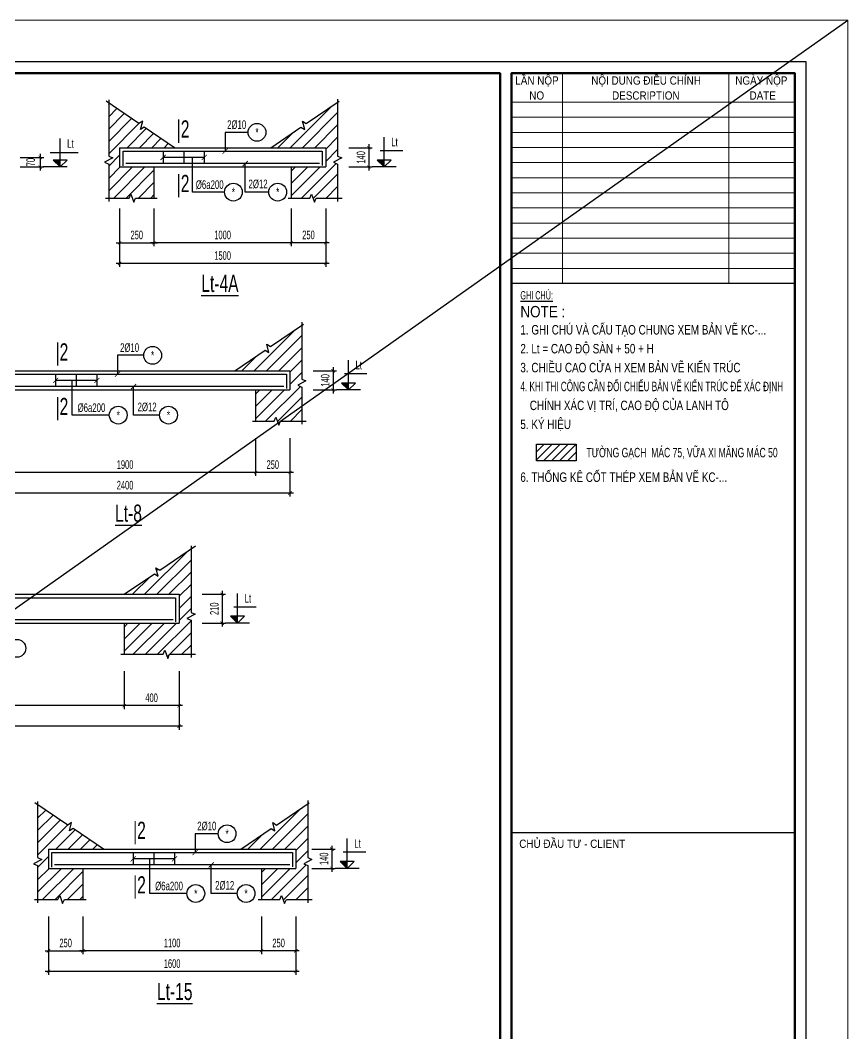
# Model space of a CAD drawing. Header units: millimetres. Extents: x 0 to 23128, y 0 to 16335.
# Drawn here: x 17105 to 23128, y 8960 to 16335 of the extents above; entities that cross this region are included whole.
import ezdxf
from ezdxf.enums import TextEntityAlignment as Align

# ---------------------------------------------------------------- set-up
doc = ezdxf.new("R2010")
doc.units = ezdxf.units.MM
doc.header["$LTSCALE"] = 100
doc.header["$MEASUREMENT"] = 0
doc.header["$PDMODE"] = 2
doc.layers.get('0').update_dxf_attribs({"lineweight": 20})
doc.layers.get('Defpoints').update_dxf_attribs({"color": 40, "lineweight": 20})
for name, color, linetype in [('CDC -TEXT KHUNG', 7, 'Continuous'), ('CDC-KHUNGTEN', 9, 'Continuous'), ('CDC.02.DIM', 1, 'Continuous'), ('CDC.03.BORDER', 3, 'Continuous'), ('CDC.05.STEEL', 4, 'Continuous'), ('CDC.06.TEXT', 2, 'Continuous'), ('CDC.10.HATCH', 9, 'Continuous'), ('CDC.11.NOTE', 8, 'Continuous'), ('CDC.14.STEELNUM', 9, 'Continuous')]:
    doc.layers.add(name, color=color, linetype=linetype)
doc.layers.add('KCS_Plotter', color=11, linetype='Continuous', plot=False)
doc.styles.add('ARIAL', font='arial.ttf', dxfattribs={"width": 0.6})
doc.styles.add('Arial_4', font='arial.ttf', dxfattribs={"width": 0.75, "height": 3})
doc.styles.add('KCS_SMTEXT', font='arial.ttf', dxfattribs={"width": 0.7})
doc.styles.add('KT CDC', font='arial.ttf', dxfattribs={"width": 0.85, "height": 200})
doc.dimstyles.new('dim25', dxfattribs={"dimscale": 25, "dimtxt": 2.5, "dimasz": 1, "dimexe": 1, "dimexo": 0, "dimgap": 1, "dimtad": 1, "dimdec": 0, "dimdsep": 46, "dimtxsty": 'ARIAL', "dimblk": 'ARCHTICK', "dimcen": 1, "dimdle": 1, "dimclrd": 1, "dimclre": 1, "dimclrt": 2, "dimadec": 0, "dimazin": 0, "dimtfac": 0.00072, "dimtdec": 0, "dimtix": 1, "dimtmove": 2, "dimatfit": 3, "dimldrblk": 'ARCHTICK', "dimfxl": 1, "dimtolj": 1, "dimarcsym": 0})

# ---------------------------------------------------------------- blocks, each defined once
blk = doc.blocks.new('_ArchTick')
at = {"color": 0, "linetype": 'ByBlock', "const_width": 0.15}
blk.add_lwpolyline([(-0.5, -0.5), (0.5, 0.5)], dxfattribs=at)
blk = doc.blocks.new('*D11')
at = {"layer": 'CDC.02.DIM', "color": 1, "lineweight": -2, "transparency": 16777216}
for p, q in [((18817.9, 13294.7), (18817.9, 13019.7)), ((19067.9, 13294.7), (19067.9, 13019.7)), ((19092.9, 13044.7), (18792.9, 13044.7))]:
    blk.add_line(p, q, dxfattribs=at)
at = {"layer": 'Defpoints', "color": 0, "transparency": 16777216}
for p in [(18817.9, 13294.7), (19067.9, 13294.7), (18817.9, 13044.7)]:
    blk.add_point(p, dxfattribs=at)
at = {"layer": 'CDC.02.DIM', "color": 1, "lineweight": -2, "transparency": 16777216, "xscale": 25, "yscale": 25, "zscale": 25, "rotation": 180}
blk.add_blockref('_ArchTick', (18817.9, 13044.7), dxfattribs=at)
at = {"layer": 'CDC.02.DIM', "color": 1, "lineweight": -2, "transparency": 16777216, "xscale": 25, "yscale": 25, "zscale": 25}
blk.add_blockref('_ArchTick', (19067.9, 13044.7), dxfattribs=at)
at = {"layer": 'CDC.02.DIM', "color": 2, "transparency": 16777216, "insert": (18942.9, 13101.6), "char_height": 62.5, "attachment_point": 5, "style": 'ARIAL'}
blk.add_mtext('\\A1;250', dxfattribs=at)
blk = doc.blocks.new('*D12')
at = {"layer": 'CDC.02.DIM', "color": 1, "lineweight": -2, "transparency": 16777216}
for p, q in [((16917.9, 13294.7), (16917.9, 13019.7)), ((18817.9, 13294.7), (18817.9, 13019.7)), ((18842.9, 13044.7), (16892.9, 13044.7))]:
    blk.add_line(p, q, dxfattribs=at)
at = {"layer": 'Defpoints', "color": 0, "transparency": 16777216}
for p in [(16917.9, 13294.7), (18817.9, 13294.7), (16917.9, 13044.7)]:
    blk.add_point(p, dxfattribs=at)
at = {"layer": 'CDC.02.DIM', "color": 1, "lineweight": -2, "transparency": 16777216, "xscale": 25, "yscale": 25, "zscale": 25, "rotation": 180}
blk.add_blockref('_ArchTick', (16917.9, 13044.7), dxfattribs=at)
at = {"layer": 'CDC.02.DIM', "color": 1, "lineweight": -2, "transparency": 16777216, "xscale": 25, "yscale": 25, "zscale": 25}
blk.add_blockref('_ArchTick', (18817.9, 13044.7), dxfattribs=at)
at = {"layer": 'CDC.02.DIM', "color": 2, "transparency": 16777216, "insert": (17867.9, 13101.6), "char_height": 62.5, "attachment_point": 5, "style": 'ARIAL'}
blk.add_mtext('\\A1;1900', dxfattribs=at)
blk = doc.blocks.new('*D13')
at = {"layer": 'CDC.02.DIM', "color": 1, "lineweight": -2, "transparency": 16777216}
for p, q in [((16667.9, 13294.7), (16667.9, 12869.7)), ((19067.9, 13294.7), (19067.9, 12869.7)), ((19092.9, 12894.7), (16642.9, 12894.7))]:
    blk.add_line(p, q, dxfattribs=at)
at = {"layer": 'Defpoints', "color": 0, "transparency": 16777216}
for p in [(16667.9, 13294.7), (19067.9, 13294.7), (16667.9, 12894.7)]:
    blk.add_point(p, dxfattribs=at)
at = {"layer": 'CDC.02.DIM', "color": 1, "lineweight": -2, "transparency": 16777216, "xscale": 25, "yscale": 25, "zscale": 25, "rotation": 180}
blk.add_blockref('_ArchTick', (16667.9, 12894.7), dxfattribs=at)
at = {"layer": 'CDC.02.DIM', "color": 1, "lineweight": -2, "transparency": 16777216, "xscale": 25, "yscale": 25, "zscale": 25}
blk.add_blockref('_ArchTick', (19067.9, 12894.7), dxfattribs=at)
at = {"layer": 'CDC.02.DIM', "color": 2, "transparency": 16777216, "insert": (17867.9, 12951.6), "char_height": 62.5, "attachment_point": 5, "style": 'ARIAL'}
blk.add_mtext('\\A1;2400', dxfattribs=at)
blk = doc.blocks.new('*D14')
at = {"layer": 'CDC.02.DIM', "color": 1, "lineweight": -2, "transparency": 16777216}
for p, q in [((19381.7, 13809.7), (19381.7, 13619.7)), ((19236.1, 13784.7), (19406.7, 13784.7)), ((19236.1, 13644.7), (19406.7, 13644.7))]:
    blk.add_line(p, q, dxfattribs=at)
at = {"layer": 'Defpoints', "color": 0, "transparency": 16777216}
for p in [(19236.1, 13784.7), (19236.1, 13644.7), (19381.7, 13644.7)]:
    blk.add_point(p, dxfattribs=at)
at = {"layer": 'CDC.02.DIM', "color": 1, "lineweight": -2, "transparency": 16777216, "xscale": 25, "yscale": 25, "zscale": 25}
for p, rotation in [((19381.7, 13784.7), 90), ((19381.7, 13644.7), 270)]:
    blk.add_blockref('_ArchTick', p, dxfattribs=dict(at, rotation=rotation))
at = {"layer": 'CDC.02.DIM', "color": 2, "transparency": 16777216, "insert": (19324.8, 13714.7), "char_height": 62.5, "attachment_point": 5, "rotation": 90, "style": 'ARIAL'}
blk.add_mtext('\\A1;140', dxfattribs=at)
blk = doc.blocks.new('*D40')
at = {"layer": 'CDC.02.DIM', "color": 1, "lineweight": -2, "transparency": 16777216}
for p, q in [((17250.7, 15362.3), (17250.7, 15242.3)), ((17105.1, 15337.3), (17275.7, 15337.3)), ((17105.1, 15267.3), (17275.7, 15267.3))]:
    blk.add_line(p, q, dxfattribs=at)
at = {"layer": 'Defpoints', "color": 0, "transparency": 16777216}
for p in [(17105.1, 15337.3), (17105.1, 15267.3), (17250.7, 15267.3)]:
    blk.add_point(p, dxfattribs=at)
at = {"layer": 'CDC.02.DIM', "color": 1, "lineweight": -2, "transparency": 16777216, "xscale": 25, "yscale": 25, "zscale": 25}
for p, rotation in [((17250.7, 15337.3), 90), ((17250.7, 15267.3), 270)]:
    blk.add_blockref('_ArchTick', p, dxfattribs=dict(at, rotation=rotation))
at = {"layer": 'CDC.02.DIM', "color": 2, "transparency": 16777216, "insert": (17181.2, 15302.3), "char_height": 62.5, "attachment_point": 5, "rotation": 90, "style": 'ARIAL'}
blk.add_mtext('\\A1;70', dxfattribs=at)
blk = doc.blocks.new('*D62')
at = {"layer": 'CDC.02.DIM', "color": 1, "lineweight": -2, "transparency": 16777216}
for p, q in [((17860.9, 11597.7), (17860.9, 11322.7)), ((18260.9, 11597.7), (18260.9, 11322.7)), ((18285.9, 11347.7), (17835.9, 11347.7))]:
    blk.add_line(p, q, dxfattribs=at)
at = {"layer": 'Defpoints', "color": 0, "transparency": 16777216}
for p in [(17860.9, 11597.7), (18260.9, 11597.7), (17860.9, 11347.7)]:
    blk.add_point(p, dxfattribs=at)
at = {"layer": 'CDC.02.DIM', "color": 1, "lineweight": -2, "transparency": 16777216, "xscale": 25, "yscale": 25, "zscale": 25, "rotation": 180}
blk.add_blockref('_ArchTick', (17860.9, 11347.7), dxfattribs=at)
at = {"layer": 'CDC.02.DIM', "color": 1, "lineweight": -2, "transparency": 16777216, "xscale": 25, "yscale": 25, "zscale": 25}
blk.add_blockref('_ArchTick', (18260.9, 11347.7), dxfattribs=at)
at = {"layer": 'CDC.02.DIM', "color": 2, "transparency": 16777216, "insert": (18060.9, 11404.6), "char_height": 62.5, "attachment_point": 5, "style": 'ARIAL'}
blk.add_mtext('\\A1;400', dxfattribs=at)
blk = doc.blocks.new('*D63')
at = {"layer": 'CDC.02.DIM', "color": 1, "lineweight": -2, "transparency": 16777216}
for p, q in [((15360.9, 11597.7), (15360.9, 11322.7)), ((17860.9, 11597.7), (17860.9, 11322.7)), ((17885.9, 11347.7), (15335.9, 11347.7))]:
    blk.add_line(p, q, dxfattribs=at)
at = {"layer": 'Defpoints', "color": 0, "transparency": 16777216}
for p in [(15360.9, 11597.7), (17860.9, 11597.7), (15360.9, 11347.7)]:
    blk.add_point(p, dxfattribs=at)
at = {"layer": 'CDC.02.DIM', "color": 1, "lineweight": -2, "transparency": 16777216, "xscale": 25, "yscale": 25, "zscale": 25, "rotation": 180}
blk.add_blockref('_ArchTick', (15360.9, 11347.7), dxfattribs=at)
at = {"layer": 'CDC.02.DIM', "color": 1, "lineweight": -2, "transparency": 16777216, "xscale": 25, "yscale": 25, "zscale": 25}
blk.add_blockref('_ArchTick', (17860.9, 11347.7), dxfattribs=at)
at = {"layer": 'CDC.02.DIM', "color": 2, "transparency": 16777216, "insert": (16610.9, 11404.6), "char_height": 62.5, "attachment_point": 5, "style": 'ARIAL'}
blk.add_mtext('\\A1;2500', dxfattribs=at)
blk = doc.blocks.new('*D64')
at = {"layer": 'CDC.02.DIM', "color": 1, "lineweight": -2, "transparency": 16777216}
for p, q in [((14960.9, 11597.7), (14960.9, 11172.7)), ((18260.9, 11597.7), (18260.9, 11172.7)), ((18285.9, 11197.7), (14935.9, 11197.7))]:
    blk.add_line(p, q, dxfattribs=at)
at = {"layer": 'Defpoints', "color": 0, "transparency": 16777216}
for p in [(14960.9, 11597.7), (18260.9, 11597.7), (14960.9, 11197.7)]:
    blk.add_point(p, dxfattribs=at)
at = {"layer": 'CDC.02.DIM', "color": 1, "lineweight": -2, "transparency": 16777216, "xscale": 25, "yscale": 25, "zscale": 25, "rotation": 180}
blk.add_blockref('_ArchTick', (14960.9, 11197.7), dxfattribs=at)
at = {"layer": 'CDC.02.DIM', "color": 1, "lineweight": -2, "transparency": 16777216, "xscale": 25, "yscale": 25, "zscale": 25}
blk.add_blockref('_ArchTick', (18260.9, 11197.7), dxfattribs=at)
at = {"layer": 'CDC.02.DIM', "color": 2, "transparency": 16777216, "insert": (16610.9, 11254.6), "char_height": 62.5, "attachment_point": 5, "style": 'ARIAL'}
blk.add_mtext('\\A1;3300', dxfattribs=at)
blk = doc.blocks.new('*D65')
at = {"layer": 'CDC.02.DIM', "color": 1, "lineweight": -2, "transparency": 16777216}
for p, q in [((18574.7, 12182.7), (18574.7, 11922.7)), ((18429.1, 12157.7), (18599.7, 12157.7)), ((18429.1, 11947.7), (18599.7, 11947.7))]:
    blk.add_line(p, q, dxfattribs=at)
at = {"layer": 'Defpoints', "color": 0, "transparency": 16777216}
for p in [(18429.1, 12157.7), (18429.1, 11947.7), (18574.7, 11947.7)]:
    blk.add_point(p, dxfattribs=at)
at = {"layer": 'CDC.02.DIM', "color": 1, "lineweight": -2, "transparency": 16777216, "xscale": 25, "yscale": 25, "zscale": 25}
for p, rotation in [((18574.7, 12157.7), 90), ((18574.7, 11947.7), 270)]:
    blk.add_blockref('_ArchTick', p, dxfattribs=dict(at, rotation=rotation))
at = {"layer": 'CDC.02.DIM', "color": 2, "transparency": 16777216, "insert": (18517.8, 12052.7), "char_height": 62.5, "attachment_point": 5, "rotation": 90, "style": 'ARIAL'}
blk.add_mtext('\\A1;210', dxfattribs=at)
blk = doc.blocks.new('*D76')
at = {"layer": 'CDC.02.DIM', "color": 1, "lineweight": -2, "transparency": 16777216}
for p, q in [((17827.9, 14965.8), (17827.9, 14690.7)), ((18077.9, 14965.8), (18077.9, 14690.7)), ((17802.9, 14715.7), (18102.9, 14715.7))]:
    blk.add_line(p, q, dxfattribs=at)
at = {"layer": 'Defpoints', "color": 0, "transparency": 16777216}
for p in [(17827.9, 14965.8), (18077.9, 14965.8), (18077.9, 14715.7)]:
    blk.add_point(p, dxfattribs=at)
at = {"layer": 'CDC.02.DIM', "color": 1, "lineweight": -2, "transparency": 16777216, "xscale": 25, "yscale": 25, "zscale": 25, "rotation": 180}
blk.add_blockref('_ArchTick', (17827.9, 14715.7), dxfattribs=at)
at = {"layer": 'CDC.02.DIM', "color": 1, "lineweight": -2, "transparency": 16777216, "xscale": 25, "yscale": 25, "zscale": 25}
blk.add_blockref('_ArchTick', (18077.9, 14715.7), dxfattribs=at)
at = {"layer": 'CDC.02.DIM', "color": 2, "transparency": 16777216, "insert": (17952.9, 14772.6), "char_height": 62.5, "attachment_point": 5, "style": 'ARIAL'}
blk.add_mtext('\\A1;250', dxfattribs=at)
blk = doc.blocks.new('*D77')
at = {"layer": 'CDC.02.DIM', "color": 1, "lineweight": -2, "transparency": 16777216}
for p, q in [((19077.9, 14965.8), (19077.9, 14690.7)), ((19327.9, 14965.8), (19327.9, 14690.7)), ((19352.9, 14715.7), (19052.9, 14715.7))]:
    blk.add_line(p, q, dxfattribs=at)
at = {"layer": 'Defpoints', "color": 0, "transparency": 16777216}
for p in [(19077.9, 14965.8), (19327.9, 14965.8), (19077.9, 14715.7)]:
    blk.add_point(p, dxfattribs=at)
at = {"layer": 'CDC.02.DIM', "color": 1, "lineweight": -2, "transparency": 16777216, "xscale": 25, "yscale": 25, "zscale": 25, "rotation": 180}
blk.add_blockref('_ArchTick', (19077.9, 14715.7), dxfattribs=at)
at = {"layer": 'CDC.02.DIM', "color": 1, "lineweight": -2, "transparency": 16777216, "xscale": 25, "yscale": 25, "zscale": 25}
blk.add_blockref('_ArchTick', (19327.9, 14715.7), dxfattribs=at)
at = {"layer": 'CDC.02.DIM', "color": 2, "transparency": 16777216, "insert": (19202.9, 14772.6), "char_height": 62.5, "attachment_point": 5, "style": 'ARIAL'}
blk.add_mtext('\\A1;250', dxfattribs=at)
blk = doc.blocks.new('*D78')
at = {"layer": 'CDC.02.DIM', "color": 1, "lineweight": -2, "transparency": 16777216}
for p, q in [((18077.9, 14965.8), (18077.9, 14690.7)), ((19077.9, 14965.8), (19077.9, 14690.7)), ((19102.9, 14715.7), (18052.9, 14715.7))]:
    blk.add_line(p, q, dxfattribs=at)
at = {"layer": 'Defpoints', "color": 0, "transparency": 16777216}
for p in [(18077.9, 14965.8), (19077.9, 14965.8), (18077.9, 14715.7)]:
    blk.add_point(p, dxfattribs=at)
at = {"layer": 'CDC.02.DIM', "color": 1, "lineweight": -2, "transparency": 16777216, "xscale": 25, "yscale": 25, "zscale": 25, "rotation": 180}
blk.add_blockref('_ArchTick', (18077.9, 14715.7), dxfattribs=at)
at = {"layer": 'CDC.02.DIM', "color": 1, "lineweight": -2, "transparency": 16777216, "xscale": 25, "yscale": 25, "zscale": 25}
blk.add_blockref('_ArchTick', (19077.9, 14715.7), dxfattribs=at)
at = {"layer": 'CDC.02.DIM', "color": 2, "transparency": 16777216, "insert": (18577.9, 14772.6), "char_height": 62.5, "attachment_point": 5, "style": 'ARIAL'}
blk.add_mtext('\\A1;1000', dxfattribs=at)
blk = doc.blocks.new('*D79')
at = {"layer": 'CDC.02.DIM', "color": 1, "lineweight": -2, "transparency": 16777216}
for p, q in [((17827.9, 14965.8), (17827.9, 14540.7)), ((19327.9, 14965.8), (19327.9, 14540.7)), ((19352.9, 14565.7), (17802.9, 14565.7))]:
    blk.add_line(p, q, dxfattribs=at)
at = {"layer": 'Defpoints', "color": 0, "transparency": 16777216}
for p in [(17827.9, 14965.8), (19327.9, 14965.8), (17827.9, 14565.7)]:
    blk.add_point(p, dxfattribs=at)
at = {"layer": 'CDC.02.DIM', "color": 1, "lineweight": -2, "transparency": 16777216, "xscale": 25, "yscale": 25, "zscale": 25, "rotation": 180}
blk.add_blockref('_ArchTick', (17827.9, 14565.7), dxfattribs=at)
at = {"layer": 'CDC.02.DIM', "color": 1, "lineweight": -2, "transparency": 16777216, "xscale": 25, "yscale": 25, "zscale": 25}
blk.add_blockref('_ArchTick', (19327.9, 14565.7), dxfattribs=at)
at = {"layer": 'CDC.02.DIM', "color": 2, "transparency": 16777216, "insert": (18577.9, 14622.6), "char_height": 62.5, "attachment_point": 5, "style": 'ARIAL'}
blk.add_mtext('\\A1;1500', dxfattribs=at)
blk = doc.blocks.new('*D80')
at = {"layer": 'CDC.02.DIM', "color": 1, "lineweight": -2, "transparency": 16777216}
for p, q in [((19641.7, 15432.3), (19641.7, 15242.3)), ((19496.1, 15407.3), (19666.7, 15407.3)), ((19496.1, 15267.3), (19666.7, 15267.3))]:
    blk.add_line(p, q, dxfattribs=at)
at = {"layer": 'Defpoints', "color": 0, "transparency": 16777216}
for p in [(19496.1, 15407.3), (19496.1, 15267.3), (19641.7, 15267.3)]:
    blk.add_point(p, dxfattribs=at)
at = {"layer": 'CDC.02.DIM', "color": 1, "lineweight": -2, "transparency": 16777216, "xscale": 25, "yscale": 25, "zscale": 25}
for p, rotation in [((19641.7, 15407.3), 90), ((19641.7, 15267.3), 270)]:
    blk.add_blockref('_ArchTick', p, dxfattribs=dict(at, rotation=rotation))
at = {"layer": 'CDC.02.DIM', "color": 2, "transparency": 16777216, "insert": (19584.8, 15337.3), "char_height": 62.5, "attachment_point": 5, "rotation": 90, "style": 'ARIAL'}
blk.add_mtext('\\A1;140', dxfattribs=at)
blk = doc.blocks.new('*D86')
at = {"layer": 'CDC.02.DIM', "color": 1, "lineweight": -2, "transparency": 16777216}
for p, q in [((17310.4, 9813.4), (17310.4, 9538.4)), ((17560.4, 9813.4), (17560.4, 9538.4)), ((17285.4, 9563.4), (17585.4, 9563.4))]:
    blk.add_line(p, q, dxfattribs=at)
at = {"layer": 'Defpoints', "color": 0, "transparency": 16777216}
for p in [(17310.4, 9813.4), (17560.4, 9813.4), (17560.4, 9563.4)]:
    blk.add_point(p, dxfattribs=at)
at = {"layer": 'CDC.02.DIM', "color": 1, "lineweight": -2, "transparency": 16777216, "xscale": 25, "yscale": 25, "zscale": 25, "rotation": 180}
blk.add_blockref('_ArchTick', (17310.4, 9563.4), dxfattribs=at)
at = {"layer": 'CDC.02.DIM', "color": 1, "lineweight": -2, "transparency": 16777216, "xscale": 25, "yscale": 25, "zscale": 25}
blk.add_blockref('_ArchTick', (17560.4, 9563.4), dxfattribs=at)
at = {"layer": 'CDC.02.DIM', "color": 2, "transparency": 16777216, "insert": (17435.4, 9620.4), "char_height": 62.5, "attachment_point": 5, "style": 'ARIAL'}
blk.add_mtext('\\A1;250', dxfattribs=at)
blk = doc.blocks.new('*D87')
at = {"layer": 'CDC.02.DIM', "color": 1, "lineweight": -2, "transparency": 16777216}
for p, q in [((18860.4, 9813.4), (18860.4, 9538.4)), ((19110.4, 9813.4), (19110.4, 9538.4)), ((19135.4, 9563.4), (18835.4, 9563.4))]:
    blk.add_line(p, q, dxfattribs=at)
at = {"layer": 'Defpoints', "color": 0, "transparency": 16777216}
for p in [(18860.4, 9813.4), (19110.4, 9813.4), (18860.4, 9563.4)]:
    blk.add_point(p, dxfattribs=at)
at = {"layer": 'CDC.02.DIM', "color": 1, "lineweight": -2, "transparency": 16777216, "xscale": 25, "yscale": 25, "zscale": 25, "rotation": 180}
blk.add_blockref('_ArchTick', (18860.4, 9563.4), dxfattribs=at)
at = {"layer": 'CDC.02.DIM', "color": 1, "lineweight": -2, "transparency": 16777216, "xscale": 25, "yscale": 25, "zscale": 25}
blk.add_blockref('_ArchTick', (19110.4, 9563.4), dxfattribs=at)
at = {"layer": 'CDC.02.DIM', "color": 2, "transparency": 16777216, "insert": (18985.4, 9620.4), "char_height": 62.5, "attachment_point": 5, "style": 'ARIAL'}
blk.add_mtext('\\A1;250', dxfattribs=at)
blk = doc.blocks.new('*D88')
at = {"layer": 'CDC.02.DIM', "color": 1, "lineweight": -2, "transparency": 16777216}
for p, q in [((17560.4, 9813.4), (17560.4, 9538.4)), ((18860.4, 9813.4), (18860.4, 9538.4)), ((18885.4, 9563.4), (17535.4, 9563.4))]:
    blk.add_line(p, q, dxfattribs=at)
at = {"layer": 'Defpoints', "color": 0, "transparency": 16777216}
for p in [(17560.4, 9813.4), (18860.4, 9813.4), (17560.4, 9563.4)]:
    blk.add_point(p, dxfattribs=at)
at = {"layer": 'CDC.02.DIM', "color": 1, "lineweight": -2, "transparency": 16777216, "xscale": 25, "yscale": 25, "zscale": 25, "rotation": 180}
blk.add_blockref('_ArchTick', (17560.4, 9563.4), dxfattribs=at)
at = {"layer": 'CDC.02.DIM', "color": 1, "lineweight": -2, "transparency": 16777216, "xscale": 25, "yscale": 25, "zscale": 25}
blk.add_blockref('_ArchTick', (18860.4, 9563.4), dxfattribs=at)
at = {"layer": 'CDC.02.DIM', "color": 2, "transparency": 16777216, "insert": (18210.4, 9620.4), "char_height": 62.5, "attachment_point": 5, "style": 'ARIAL'}
blk.add_mtext('\\A1;1100', dxfattribs=at)
blk = doc.blocks.new('*D89')
at = {"layer": 'CDC.02.DIM', "color": 1, "lineweight": -2, "transparency": 16777216}
for p, q in [((17310.4, 9813.4), (17310.4, 9388.4)), ((19110.4, 9813.4), (19110.4, 9388.4)), ((19135.4, 9413.4), (17285.4, 9413.4))]:
    blk.add_line(p, q, dxfattribs=at)
at = {"layer": 'Defpoints', "color": 0, "transparency": 16777216}
for p in [(17310.4, 9813.4), (19110.4, 9813.4), (17310.4, 9413.4)]:
    blk.add_point(p, dxfattribs=at)
at = {"layer": 'CDC.02.DIM', "color": 1, "lineweight": -2, "transparency": 16777216, "xscale": 25, "yscale": 25, "zscale": 25, "rotation": 180}
blk.add_blockref('_ArchTick', (17310.4, 9413.4), dxfattribs=at)
at = {"layer": 'CDC.02.DIM', "color": 1, "lineweight": -2, "transparency": 16777216, "xscale": 25, "yscale": 25, "zscale": 25}
blk.add_blockref('_ArchTick', (19110.4, 9413.4), dxfattribs=at)
at = {"layer": 'CDC.02.DIM', "color": 2, "transparency": 16777216, "insert": (18210.4, 9470.4), "char_height": 62.5, "attachment_point": 5, "style": 'ARIAL'}
blk.add_mtext('\\A1;1600', dxfattribs=at)
blk = doc.blocks.new('*D90')
at = {"layer": 'CDC.02.DIM', "color": 1, "lineweight": -2, "transparency": 16777216}
for p, q in [((19372.7, 10328.4), (19372.7, 10138.4)), ((19227.1, 10303.4), (19397.7, 10303.4)), ((19227.1, 10163.4), (19397.7, 10163.4))]:
    blk.add_line(p, q, dxfattribs=at)
at = {"layer": 'Defpoints', "color": 0, "transparency": 16777216}
for p in [(19227.1, 10303.4), (19227.1, 10163.4), (19372.7, 10163.4)]:
    blk.add_point(p, dxfattribs=at)
at = {"layer": 'CDC.02.DIM', "color": 1, "lineweight": -2, "transparency": 16777216, "xscale": 25, "yscale": 25, "zscale": 25}
for p, rotation in [((19372.7, 10303.4), 90), ((19372.7, 10163.4), 270)]:
    blk.add_blockref('_ArchTick', p, dxfattribs=dict(at, rotation=rotation))
at = {"layer": 'CDC.02.DIM', "color": 2, "transparency": 16777216, "insert": (19315.8, 10233.4), "char_height": 62.5, "attachment_point": 5, "rotation": 90, "style": 'ARIAL'}
blk.add_mtext('\\A1;140', dxfattribs=at)
blk = doc.blocks.new('ghi chu')
at = {"layer": 'CDC.10.HATCH'}
h = blk.add_hatch(dxfattribs=at)
h.set_pattern_fill('ANSI31', color=256, scale=300, style=0)
h.set_pattern_definition([(45, (-11080324.08, -2772408.12), (-26.5165043, 26.5165043), [])])
h.paths.add_polyline_path([(370.3, -1024.2), (370.3, -912.7), (105.9, -912.7), (105.9, -1024.2)])
at = {"layer": 'CDC.03.BORDER'}
blk.add_lwpolyline([(105.9, -912.7), (370.3, -912.7), (370.3, -1024.2), (105.9, -1024.2)], close=True, dxfattribs=at)
at = {"layer": 'CDC.06.TEXT', "style": 'KCS_SMTEXT', "width": 0.75}
for s, p in [('1. GHI CHÚ VÀ CẤU TẠO CHUNG XEM BẢN VẼ KC-...', (0, -156.3)), ('2. Lt = CAO ĐỘ SÀN + 50 + H', (0, -281.3)), ('3. CHIỀU CAO CỬA H XEM BẢN VẼ KIẾN TRÚC', (0, -406.3))]:
    blk.add_text(s, height=62.5, dxfattribs=at).set_placement(p, align=Align.MIDDLE_LEFT)
at = {"layer": 'CDC.06.TEXT', "style": 'KCS_SMTEXT'}
for s, width, p in [('4. KHI THI CÔNG CẦN ĐỐI CHIẾU BẢN VẼ KIẾN TRÚC ĐỂ XÁC ĐỊNH', 0.62, (0, -562.5)), ('CHÍNH XÁC VỊ TRÍ, CAO ĐỘ CỦA LANH TÔ', 0.75, (62.5, -687.5)), ('5. KÝ HIỆU', 0.75, (0, -812.5)), ('TƯỜNG GẠCH  MÁC 75, VỮA XI MĂNG MÁC 50', 0.65, (437.5, -1000)), ('6. THỐNG KÊ CỐT THÉP XEM BẢN VẼ KC-...', 0.75, (0, -1162.5))]:
    blk.add_text(s, height=62.5, dxfattribs=dict(at, width=width)).set_placement(p)
blk = doc.blocks.new('CDTA1')
at = {"layer": 'CDC-KHUNGTEN', "color": 6, "lineweight": 25}
blk.add_line((0, 90), (-75, 90), dxfattribs=at)
at = {"layer": 'CDC-KHUNGTEN', "color": 6, "style": 'KT CDC', "width": 0.85}
blk.add_text('CHỦ ĐẦU TƯ - CLIENT', height=2.2, dxfattribs=at).set_placement((-72.93, 86))
blk = doc.blocks.new('Khung tên chuẩn')
at = {"layer": 'CDC-KHUNGTEN', "color": 8, "lineweight": 9}
for p, q in [((76550, 58000), (76550, 52433)), ((80950, 58000), (80950, 52433)), ((82700, 57233), (75200, 57233)), ((82700, 56833), (75200, 56833)), ((82700, 56433), (75200, 56433)), ((82700, 56033), (75200, 56033)), ((82700, 55633), (75200, 55633)), ((82700, 55233), (75200, 55233)), ((82700, 54833), (75200, 54833)), ((82700, 54433), (75200, 54433)), ((82700, 54033), (75200, 54033)), ((82700, 53633), (75200, 53633)), ((82700, 53233), (75200, 53233)), ((82700, 52833), (75200, 52833))]:
    blk.add_line(p, q, dxfattribs=at)
at = {"layer": 'CDC-KHUNGTEN', "color": 6, "lineweight": 25}
blk.add_line((82700, 52433), (75200, 52433), dxfattribs=at)
at = {"layer": 'CDC-KHUNGTEN', "color": 8}
blk.add_lwpolyline([(75096, 1100), (83000, 1100), (83000, 58300), (3000, 58300), (3000, 1100), (75096, 1100)], dxfattribs=at)
at = {"layer": 'CDC-KHUNGTEN', "color": 255, "lineweight": 60}
blk.add_lwpolyline([(74900, 1400), (74900, 58000), (3300, 58000), (3300, 1400), (74900, 1400)], close=True, dxfattribs=at)
blk.add_lwpolyline([(75200, 1400), (82700, 1400), (82700, 58000), (75200, 58000), (75200, 1400)], dxfattribs=at)
at = {"layer": 'Defpoints', "color": 1, "ltscale": 0.2}
blk.add_lwpolyline([(0, 0), (0, 59400), (84100, 59400), (84100, 0), (0, 0)], close=True, dxfattribs=at)
at = {"layer": 'CDC-KHUNGTEN', "xscale": 100, "yscale": 100, "zscale": 100}
blk.add_blockref('CDTA1', (82700, 28900), dxfattribs=at)
at = {"layer": 'CDC -TEXT KHUNG', "color": 7, "style": 'KT CDC', "width": 0.85}
for s, p in [('NO', (75672, 57299)), ('DESCRIPTION', (77863, 57299)), ('DATE', (81501, 57299))]:
    blk.add_text(s, height=220, dxfattribs=at).set_placement(p)
at = {"layer": 'CDC -TEXT KHUNG', "char_height": 220, "attachment_point": 2, "line_spacing_factor": 0.941778, "style": 'KT CDC'}
for s, insert, width in [('LẦN NỘP', (75875, 57916), 1464.22), ('NỘI DUNG ĐIỀU CHỈNH', (78763, 57916), 3699.71), ('NGÀY NỘP', (81814, 57916), 1755.59)]:
    blk.add_mtext(s, dxfattribs=dict(at, insert=insert, width=width))
at = {"layer": 'CDC-KHUNGTEN', "color": 7, "style": 'Arial_4', "width": 0.85}
blk.add_text('NOTE :', height=300, dxfattribs=at).set_placement((75436, 51540))
at = {"layer": 'CDC-KHUNGTEN', "color": 6, "insert": (75436, 52233), "char_height": 220, "width": 1881.96, "attachment_point": 1, "style": 'ARIAL'}
blk.add_mtext('{\\LGHI CHÚ:}', dxfattribs=at)

msp = doc.modelspace()

# ---------------------------------------------------------------- hatches: boundary and pattern name
at = {"layer": 'CDC.10.HATCH'}
h = msp.add_hatch(dxfattribs=at)
h.set_pattern_fill('ANSI31', color=256, scale=20, style=0)
h.set_pattern_definition([(45, (-46155.94, 11267.134), (-44.90128, 44.90128), [])])
h.paths.add_polyline_path([(18007.8, 15556.6), (17980.8, 15539.4), (17996.1, 15600), (17969, 15582.9), (17748.9, 15732.2), (17748.9, 15345.9), (17778.5, 15333.1), (17719.3, 15301.5), (17748.9, 15288.7), (17748.9, 15041), (17896.7, 15041), (17909.5, 15070.6), (17931.1, 15011.4), (17943.9, 15041), (18077.9, 15041), (18077.9, 15267.3), (17827.9, 15267.3), (17827.9, 15407.3), (18227.9, 15407.3)])
h = msp.add_hatch(dxfattribs=at)
h.set_pattern_fill('ANSI31', color=256, scale=20, style=0)
h.set_pattern_definition([(45, (-46855.94, 11267.134), (-44.90128, 44.90128), [])])
h.paths.add_polyline_path([(19414.9, 15737.5), (19186.9, 15582.9), (19159.8, 15600), (19175.1, 15539.4), (19148.1, 15556.6), (18927.9, 15407.3), (19327.9, 15407.3), (19327.9, 15267.3), (19077.9, 15267.3), (19077.9, 15041), (19212.1, 15041), (19225, 15070.6), (19246.5, 15011.4), (19259.4, 15041), (19414.9, 15041), (19414.9, 15288.7), (19385.3, 15301.5), (19444.5, 15333.1), (19414.9, 15345.9)])
h = msp.add_hatch(dxfattribs=at)
h.set_pattern_fill('ANSI31', color=256, scale=20, style=0)
h.set_pattern_definition([(45, (-47115.94, 9644.55), (-44.90128, 44.90128), [])])
h.paths.add_polyline_path([(19154.9, 14115), (18926.9, 13960.3), (18899.8, 13977.5), (18915.1, 13916.9), (18888.1, 13934), (18667.9, 13784.7), (19067.9, 13784.7), (19067.9, 13644.7), (18817.9, 13644.7), (18817.9, 13418.4), (18952.1, 13418.4), (18965, 13448), (18986.5, 13388.8), (18999.4, 13418.4), (19154.9, 13418.4), (19154.9, 13666.1), (19125.3, 13678.9), (19184.5, 13710.5), (19154.9, 13723.3)])
h = msp.add_hatch(dxfattribs=at)
h.set_pattern_fill('ANSI31', color=256, scale=500, style=0)
h.set_pattern_definition([(45, (18119.2, 12089.886), (-44.194, 44.194), [])])
h.paths.add_polyline_path([(18347.9, 12488), (18119.9, 12333.3), (18092.8, 12350.5), (18108.1, 12289.9), (18081.1, 12307), (17860.9, 12157.7), (18260.9, 12157.7), (18260.9, 11947.7), (17860.9, 11947.7), (17860.9, 11721.4), (18145.1, 11721.4), (18158, 11751), (18179.5, 11691.8), (18192.4, 11721.4), (18347.9, 11721.4), (18347.9, 11969.1), (18318.3, 11981.9), (18377.5, 12013.5), (18347.9, 12026.3)])
h = msp.add_hatch(dxfattribs=at)
h.set_pattern_fill('ANSI31', color=256, scale=20, style=0)
h.set_pattern_definition([(45, (-46673.45, 6163.284), (-44.90128, 44.90128), [])])
h.paths.add_polyline_path([(17490.3, 10452.7), (17463.3, 10435.6), (17478.5, 10496.2), (17451.5, 10479), (17231.4, 10628.3), (17231.4, 10242.1), (17261, 10229.2), (17201.8, 10197.7), (17231.4, 10184.8), (17231.4, 9937.1), (17379.1, 9937.1), (17392, 9966.7), (17413.5, 9907.5), (17426.4, 9937.1), (17560.4, 9937.1), (17560.4, 10163.4), (17310.4, 10163.4), (17310.4, 10303.4), (17710.4, 10303.4)])
h = msp.add_hatch(dxfattribs=at)
h.set_pattern_fill('ANSI31', color=256, scale=20, style=0)
h.set_pattern_definition([(45, (-47073.45, 6163.284), (-44.90128, 44.90128), [])])
h.paths.add_polyline_path([(19197.4, 10633.7), (18969.3, 10479), (18942.3, 10496.2), (18957.6, 10435.6), (18930.5, 10452.7), (18710.4, 10303.4), (19110.4, 10303.4), (19110.4, 10163.4), (18860.4, 10163.4), (18860.4, 9937.1), (18994.6, 9937.1), (19007.5, 9966.7), (19029, 9907.5), (19041.9, 9937.1), (19197.4, 9937.1), (19197.4, 10184.8), (19167.8, 10197.7), (19227, 10229.2), (19197.4, 10242.1)])

# ---------------------------------------------------------------- linework, layer by layer
at = {"layer": 'CDC.02.DIM'}
for p, q in [((17395.3, 15267.3), (17395.3, 15474.4)), ((19754, 15267.3), (19754, 15484.4)), ((17526.8, 15370.8), (17323.4, 15370.8)), ((19888.5, 15385), (19725.3, 15385)), ((17445.3, 15267.3), (17270.7, 15267.3)), ((17395.3, 15267.3), (17344.6, 15318)), ((17446.1, 15318), (17344.6, 15318)), ((17395.3, 15267.3), (17446.1, 15318)), ((19841.3, 15267.3), (19666.7, 15267.3)), ((19754, 15267.3), (19703.3, 15318)), ((19804.8, 15318), (19703.3, 15318)), ((19754, 15267.3), (19804.8, 15318)), ((19494, 13644.7), (19494, 13861.8)), ((19628.5, 13762.4), (19465.3, 13762.4)), ((19581.3, 13644.7), (19406.7, 13644.7)), ((19494, 13644.7), (19443.3, 13695.4)), ((19544.8, 13695.4), (19443.3, 13695.4)), ((19494, 13644.7), (19544.8, 13695.4)), ((18687, 11947.7), (18687, 12164.8)), ((18821.5, 12065.4), (18658.3, 12065.4)), ((18774.3, 11947.7), (18599.7, 11947.7)), ((18687, 11947.7), (18636.3, 11998.4)), ((18737.8, 11998.4), (18636.3, 11998.4)), ((18687, 11947.7), (18737.8, 11998.4)), ((19485, 10163.4), (19485, 10380.5)), ((19619.5, 10281.1), (19456.3, 10281.1)), ((19485, 10163.4), (19434.3, 10214.2)), ((19535.7, 10214.2), (19434.3, 10214.2)), ((19485, 10163.4), (19535.7, 10214.2)), ((19572.3, 10163.4), (19397.7, 10163.4))]:
    msp.add_line(p, q, dxfattribs=at)
for points in [[(17344.6, 15318), (17395.3, 15267.3), (17395.3, 15318)], [(19703.3, 15318), (19754, 15267.3), (19754, 15318)], [(19443.3, 13695.4), (19494, 13644.7), (19494, 13695.4)], [(18636.3, 11998.4), (18687, 11947.7), (18687, 11998.4)], [(19434.3, 10214.2), (19485, 10163.4), (19485, 10214.2)]]:
    msp.add_solid(points, dxfattribs=at)
at = {"layer": 'CDC.03.BORDER'}
for p, q in [((17827.9, 15407.3), (19327.9, 15407.3)), ((17827.9, 15407.3), (17827.9, 15267.3)), ((19327.9, 15407.3), (19327.9, 15267.3)), ((17827.9, 15267.3), (19327.9, 15267.3)), ((18077.9, 15267.3), (18077.9, 15041)), ((19077.9, 15267.3), (19077.9, 15041)), ((16667.9, 13784.7), (19067.9, 13784.7)), ((19067.9, 13784.7), (19067.9, 13644.7)), ((16667.9, 13644.7), (19067.9, 13644.7)), ((18817.9, 13644.7), (18817.9, 13418.4)), ((14960.9, 12157.7), (18260.9, 12157.7)), ((18260.9, 12157.7), (18260.9, 11947.7)), ((14960.9, 11947.7), (18260.9, 11947.7)), ((17860.9, 11947.7), (17860.9, 11721.4)), ((17310.4, 10303.4), (19110.4, 10303.4)), ((17310.4, 10303.4), (17310.4, 10163.4)), ((19110.4, 10303.4), (19110.4, 10163.4)), ((17310.4, 10163.4), (19110.4, 10163.4)), ((17560.4, 10163.4), (17560.4, 9937.1)), ((18860.4, 10163.4), (18860.4, 9937.1))]:
    msp.add_line(p, q, dxfattribs=at)
at = {"layer": 'CDC.05.STEEL'}
for p, q in [((18144.7, 15382.3), (18144.7, 15292.3)), ((18294.7, 15382.3), (18294.7, 15292.3)), ((18444.7, 15382.3), (18444.7, 15292.3)), ((19283.7, 15292.3), (17872.2, 15292.3)), ((17362.6, 13759.7), (17362.6, 13669.7)), ((17512.6, 13759.7), (17512.6, 13669.7)), ((17662.6, 13759.7), (17662.6, 13669.7)), ((19023.7, 13669.7), (16704.2, 13669.7)), ((18216.7, 11972.7), (14997.2, 11972.7)), ((17927.2, 10278.4), (17927.2, 10188.4)), ((18077.2, 10278.4), (18077.2, 10188.4)), ((18227.2, 10278.4), (18227.2, 10188.4)), ((19066.2, 10188.4), (17354.7, 10188.4))]:
    msp.add_line(p, q, dxfattribs=at)
for points in [[(17852.9, 15275.9), (17852.9, 15382.3), (19302.9, 15382.3), (19302.9, 15278.1)], [(16692.9, 13653.3), (16692.9, 13759.7), (19042.9, 13759.7), (19042.9, 13655.5)], [(14985.9, 11956.3), (14985.9, 12132.7), (18235.9, 12132.7), (18235.9, 11958.5)], [(17335.4, 10172.1), (17335.4, 10278.4), (19085.4, 10278.4), (19085.4, 10174.3)]]:
    msp.add_lwpolyline(points, dxfattribs=at)
at = {"layer": 'CDC.11.NOTE'}
for p, q in [((18444.7, 15337.3), (18144.7, 15337.3)), ((17662.6, 13714.7), (17362.6, 13714.7)), ((18227.2, 10233.4), (17927.2, 10233.4))]:
    msp.add_line(p, q, dxfattribs=at)
for points in [[(17748.9, 15755.2), (17748.9, 15345.9), (17778.5, 15333.1), (17719.3, 15301.5), (17748.9, 15288.7), (17748.9, 15017.4)], [(18227.9, 15407.3), (18007.8, 15556.6), (17980.8, 15539.4), (17996.1, 15600), (17969, 15582.9), (17729.5, 15745.3)], [(18927.9, 15407.3), (19148.1, 15556.6), (19175.1, 15539.4), (19159.8, 15600), (19186.9, 15582.9), (19426.4, 15745.3)], [(19414.9, 15760.5), (19414.9, 15345.9), (19444.5, 15333.1), (19385.3, 15301.5), (19414.9, 15288.7), (19414.9, 15017.4)], [(18763.1, 15519.5), (18595.6, 15519.5), (18595.6, 15382.3)], [(18591.6, 15084.5), (18358, 15084.5), (18358, 15337.3)], [(18914, 15084.5), (18742.4, 15084.5), (18742.4, 15292.3)], [(17726.2, 15041), (17896.7, 15041), (17909.5, 15070.6), (17931.1, 15011.4), (17943.9, 15041), (18101.6, 15041)], [(19054.3, 15041), (19212.1, 15041), (19225, 15070.6), (19246.5, 15011.4), (19259.4, 15041), (19446.8, 15041)], [(18667.9, 13784.7), (18888.1, 13934), (18915.1, 13916.9), (18899.8, 13977.5), (18926.9, 13960.3), (19166.4, 14122.8)], [(19154.9, 14138), (19154.9, 13723.3), (19184.5, 13710.5), (19125.3, 13678.9), (19154.9, 13666.1), (19154.9, 13394.8)], [(18003.6, 13896.9), (17813.5, 13896.9), (17813.5, 13759.7)], [(17753.1, 13461.9), (17483, 13461.9), (17483, 13714.7)], [(18119.2, 13461.9), (17930.3, 13461.9), (17930.3, 13669.7)], [(18794.3, 13418.4), (18952.1, 13418.4), (18965, 13448), (18986.5, 13388.8), (18999.4, 13418.4), (19186.8, 13418.4)], [(17860.9, 12157.7), (18081.1, 12307), (18108.1, 12289.9), (18092.8, 12350.5), (18119.9, 12333.3), (18379.8, 12509.6)], [(18347.9, 12511), (18347.9, 12026.3), (18377.5, 12013.5), (18318.3, 11981.9), (18347.9, 11969.1), (18347.9, 11697.8)], [(17837.3, 11721.4), (18145.1, 11721.4), (18158, 11751), (18179.5, 11691.8), (18192.4, 11721.4), (18379.8, 11721.4)], [(17231.4, 10651.3), (17231.4, 10242.1), (17261, 10229.2), (17201.8, 10197.7), (17231.4, 10184.8), (17231.4, 9913.5)], [(17710.4, 10303.4), (17490.3, 10452.7), (17463.3, 10435.6), (17478.5, 10496.2), (17451.5, 10479), (17212, 10641.5)], [(18710.4, 10303.4), (18930.5, 10452.7), (18957.6, 10435.6), (18942.3, 10496.2), (18969.3, 10479), (19208.9, 10641.5)], [(19197.4, 10656.7), (19197.4, 10242.1), (19227, 10229.2), (19167.8, 10197.7), (19197.4, 10184.8), (19197.4, 9913.5)], [(18545.6, 10415.6), (18378, 10415.6), (18378, 10278.4)], [(18317.6, 9980.6), (18047.5, 9980.6), (18047.5, 10233.4)], [(18683.7, 9980.6), (18494.9, 9980.6), (18494.9, 10188.4)], [(17208.7, 9937.1), (17379.1, 9937.1), (17392, 9966.7), (17413.5, 9907.5), (17426.4, 9937.1), (17584.1, 9937.1)], [(18836.8, 9937.1), (18994.6, 9937.1), (19007.5, 9966.7), (19029, 9907.5), (19041.9, 9937.1), (19229.3, 9937.1)]]:
    msp.add_lwpolyline(points, dxfattribs=at)
at = {"layer": 'CDC.14.STEELNUM'}
for centre in [(18827.9, 15519.5, 0), (18656.4, 15084.5, 0), (18978.8, 15084.5, 0), (18068.4, 13896.9, 0), (17817.9, 13461.9, 0), (18184, 13461.9, 0), (17080.5, 11764.9, 0), (18610.4, 10415.6, 0), (18382.4, 9980.6, 0), (18748.5, 9980.6, 0)]:
    msp.add_circle(centre, 64.8, dxfattribs=at)
at = {"layer": 'KCS_Plotter'}
msp.add_line((0, 0), (23127.5, 16335), dxfattribs=at)

# ---------------------------------------------------------------- block references
at = {"xscale": 0.2750000000014552, "yscale": 0.2750000000014552, "zscale": 0.2750000000014552}
msp.add_blockref('Khung tên chuẩn', (0, 0), dxfattribs=at)
at = {"color": 4, "xscale": 1.100000000093132, "yscale": 1.100000000093132, "zscale": 1.100000000093132}
msp.add_blockref('ghi chu', (20744.8, 14254.7), dxfattribs=at)
at = {"layer": 'CDC.11.NOTE', "xscale": 37.5, "yscale": 37.5, "zscale": 37.5}
for p in [(18144.7, 15337.3), (18444.7, 15337.3), (18595.6, 15382.3), (18742.4, 15292.3), (17362.6, 13714.7), (17662.6, 13714.7), (17813.5, 13759.7), (17930.3, 13669.7), (17927.2, 10233.4), (18227.2, 10233.4), (18378, 10278.4), (18494.9, 10188.4)]:
    msp.add_blockref('_ArchTick', p, dxfattribs=at)

# ---------------------------------------------------------------- texts
at = {"layer": 'CDC.02.DIM', "style": 'ARIAL', "width": 0.65}
for p in [(17470, 15438), (19828.6, 15448), (19568.6, 13825.4), (18761.6, 12128.4), (19559.6, 10344.1)]:
    msp.add_text('Lt', height=62.5, dxfattribs=at).set_placement(p, align=Align.MIDDLE)
at = {"layer": 'CDC.06.TEXT', "style": 'ARIAL', "width": 0.65}
for s, height, p in [('|2', 125, (18290.2, 15528.2)), ('2%%C10', 62.5, (18680.1, 15575.9)), ('|2', 125, (18290.2, 15131.6)), ('%%C6a200', 62.5, (18483.9, 15139.4)), ('2%%C12', 62.5, (18835.9, 15144.3)), ('%%ULt-4A', 125, (18558.3, 14419.4)), ('|2', 125, (17408.2, 13905.6)), ('2%%C10', 62.5, (17900.9, 13953.3)), ('|2', 125, (17408.2, 13509)), ('%%C6a200', 62.5, (17623.3, 13516.1)), ('2%%C12', 62.5, (18028.4, 13521.7)), ('%%ULt-8', 125, (17892.8, 12748.5)), ('|2', 125, (17972.7, 10424.4)), ('2%%C10', 62.5, (18462.6, 10472)), ('|2', 125, (17972.7, 10027.7)), ('%%C6a200', 62.5, (18187.9, 10035.5)), ('2%%C12', 62.5, (18592.9, 10040.5)), ('%%ULt-15', 125, (18229.3, 9267.2))]:
    msp.add_text(s, height=height, dxfattribs=at).set_placement(p, align=Align.MIDDLE)
at = {"layer": 'CDC.14.STEELNUM', "style": 'ARIAL', "width": 0.7}
for p in [(18827.9, 15519.5, 0), (18656.4, 15084.5, 0), (18978.8, 15084.5, 0), (18068.4, 13896.9, 0), (17817.9, 13461.9, 0), (18184, 13461.9, 0), (18610.4, 10415.6, 0), (18382.4, 9980.6, 0), (18748.5, 9980.6, 0)]:
    msp.add_text('*', height=62.5, dxfattribs=at).set_placement(p, align=Align.MIDDLE_CENTER)

# ---------------------------------------------------------------- dimensions: what is measured, and where the dimension line sits
at = {"layer": 'CDC.02.DIM'}
for base, p1, p2, angle, picture, middle in [((19641.7, 15267.3), (19496.1, 15407.3), (19496.1, 15267.3), 90, '*D80', (19584.8, 15337.3)), ((18077.9, 14715.7), (17827.9, 14965.8), (18077.9, 14965.8), 180, '*D76', (17952.9, 14772.6)), ((19381.7, 13644.7), (19236.1, 13784.7), (19236.1, 13644.7), 90, '*D14', (19324.8, 13714.7)), ((18574.7, 11947.7), (18429.1, 12157.7), (18429.1, 11947.7), 90, '*D65', (18517.8, 12052.7)), ((19372.7, 10163.4), (19227.1, 10303.4), (19227.1, 10163.4), 90, '*D90', (19315.8, 10233.4)), ((17560.4, 9563.4), (17310.4, 9813.4), (17560.4, 9813.4), 180, '*D86', (17435.4, 9620.4))]:
    dim = msp.add_linear_dim(base=base, p1=p1, p2=p2, angle=angle, dimstyle='dim25', dxfattribs=at)
    dim.commit()
    dim.dimension.update_dxf_attribs({"geometry": picture, "text_midpoint": middle})
dim = msp.add_linear_dim(base=(17250.7, 15267.3), p1=(17105.1, 15337.3), p2=(17105.1, 15267.3), angle=90, dimstyle='dim25', dxfattribs=at)
dim.commit()
dim.dimension.update_dxf_attribs({"geometry": '*D40', "text_midpoint": (17181.2, 15302.3), "dimtype": 160})
for base, p1, p2, picture, middle in [((17827.9, 14565.7), (19327.9, 14965.8), (17827.9, 14965.8), '*D79', (18577.9, 14622.6)), ((18077.9, 14715.7), (19077.9, 14965.8), (18077.9, 14965.8), '*D78', (18577.9, 14772.6)), ((19077.9, 14715.7), (19327.9, 14965.8), (19077.9, 14965.8), '*D77', (19202.9, 14772.6)), ((16667.9, 12894.7), (19067.9, 13294.7), (16667.9, 13294.7), '*D13', (17867.9, 12951.6)), ((16917.9, 13044.7), (18817.9, 13294.7), (16917.9, 13294.7), '*D12', (17867.9, 13101.6)), ((18817.9, 13044.7), (19067.9, 13294.7), (18817.9, 13294.7), '*D11', (18942.9, 13101.6)), ((14960.9, 11197.7), (18260.9, 11597.7), (14960.9, 11597.7), '*D64', (16610.9, 11254.6)), ((15360.9, 11347.7), (17860.9, 11597.7), (15360.9, 11597.7), '*D63', (16610.9, 11404.6)), ((17860.9, 11347.7), (18260.9, 11597.7), (17860.9, 11597.7), '*D62', (18060.9, 11404.6)), ((18860.4, 9563.4), (19110.4, 9813.4), (18860.4, 9813.4), '*D87', (18985.4, 9620.4))]:
    dim = msp.add_linear_dim(base=base, p1=p1, p2=p2, dimstyle='dim25', dxfattribs=at)
    dim.commit()
    dim.dimension.update_dxf_attribs({"geometry": picture, "text_midpoint": middle})
for base, p1, p2, text, picture, middle in [((17310.4, 9413.4), (19110.4, 9813.4), (17310.4, 9813.4), '1600', '*D89', (18210.4, 9470.4)), ((17560.4, 9563.4), (18860.4, 9813.4), (17560.4, 9813.4), '1100', '*D88', (18210.4, 9620.4))]:
    dim = msp.add_linear_dim(base=base, p1=p1, p2=p2, text=text, dimstyle='dim25', dxfattribs=at)
    dim.commit()
    dim.dimension.update_dxf_attribs({"geometry": picture, "text_midpoint": middle})

doc.saveas('drawing.dxf')
